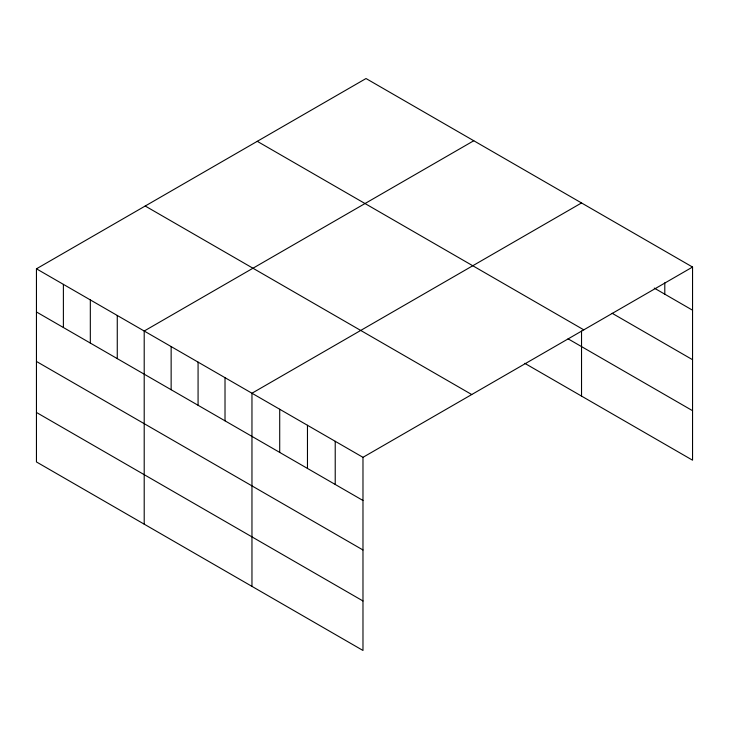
<?xml version="1.0" encoding="UTF-8"?>
<svg xmlns="http://www.w3.org/2000/svg" width="729" height="729" viewBox="0 0 729 729"><rect width="100%" height="100%" fill="white"/><g stroke="black" fill="none" stroke-linecap="round" stroke-linejoin="round"><path stroke-width="1.09" d="M36.45 268.81L362.978 457.329L362.978 650.468L36.45 461.949L36.45 268.81L366.022 78.532L692.55 267.051L692.55 460.19L524.771 363.324M473.777 140.743L144.205 331.021L144.205 524.16M581.532 202.954L251.961 393.232L251.961 586.371M362.978 457.329L692.55 267.051M654.268 288.101L692.55 310.208M612.16 313.288L692.55 359.698M257.264 141.326L583.792 329.845M568.064 338.821L692.55 410.691M145.208 206.015L471.736 394.535M36.45 311.966L362.978 500.486M36.45 361.456L362.978 549.976M36.45 412.459L362.978 600.969M664.793 282.825L664.793 294.179M581.532 331.075L581.532 396.093M335.222 441.3L335.222 484.457M307.465 425.28L307.465 468.437M279.708 409.251L279.708 452.408M225.015 377.677L225.015 420.833M198.078 362.122L198.078 405.278M171.142 346.576L171.142 389.733M117.269 315.466L117.269 358.622M90.323 299.911L90.323 343.067M63.387 284.365L63.387 327.521"/></g></svg>
